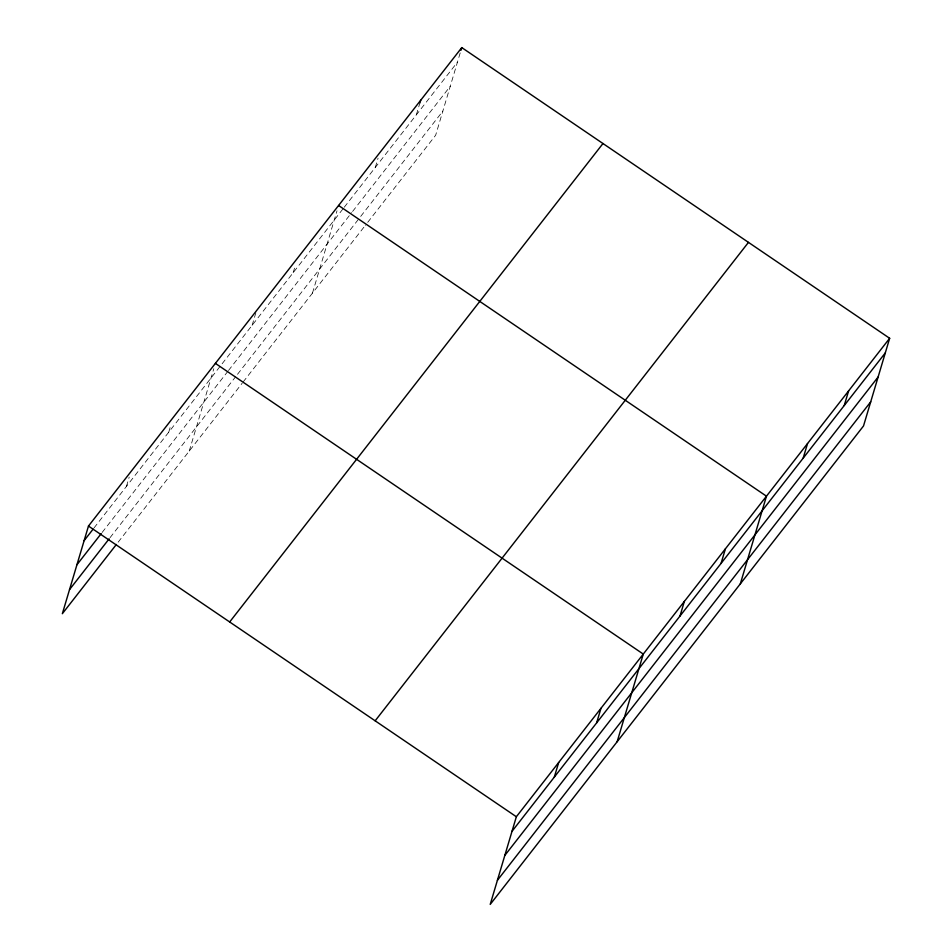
<?xml version="1.0" encoding="UTF-8"?>
<svg xmlns="http://www.w3.org/2000/svg" width="952" height="952" viewBox="0 0 952 952"><rect width="100%" height="100%" fill="white"/><g stroke="black" fill="none" stroke-linecap="round" stroke-linejoin="round"><path stroke-width="0.71" stroke-dasharray="4.76 3.57" d="M126.426 486.412L129.198 477.13M168.742 432.196L171.11 424.235M189.258 451.034L213.819 368.686M252.113 325.334L256.064 312.077M293.168 272.712L295.548 264.751M312.458 293.145L337.008 210.797M375.302 167.457L378.063 158.163M416.357 114.823L419.915 102.887M460.197 52.907L435.647 135.255L365.378 225.315M94.022 527.943L343.363 208.381M344.267 207.215L457.424 62.189M102.138 532.454L227.587 371.673M228.492 370.507L351.681 212.617M352.597 211.451L450.237 86.311M110.039 537.678L235.691 376.635M237.512 374.291L358.88 218.746M360.701 216.401L442.835 111.146M118.155 542.176L242.189 383.204M243.105 382.026L364.461 226.481"/><path stroke-width="1.43" d="M889.656 338.293L516.353 816.745L490.22 904.4L863.523 425.949L889.656 338.293L461.779 47.6L88.476 526.051L62.344 613.707L116.346 544.485M419.915 102.887L420.713 100.234M460.982 50.254L461.779 47.6M554.314 777.106L558.669 762.516M596.618 722.889L600.974 708.3M617.146 741.727L643.278 654.072L215.39 363.378M679.99 616.039L684.345 601.438M721.057 563.405L725.412 548.816M740.335 583.838L766.467 496.182L338.591 205.489M803.179 458.15L807.534 443.549M844.245 405.516L848.601 390.927M84.121 540.641L93.129 529.098M76.934 564.75L101.233 533.596M69.532 589.597L109.135 538.832M229.67 621.977L602.973 143.526M375.159 720.807L748.462 242.367M512.009 831.334L885.312 352.894M504.822 855.443L878.125 377.004M497.408 880.291L870.711 401.839M88.476 526.051L516.353 816.745"/></g></svg>
